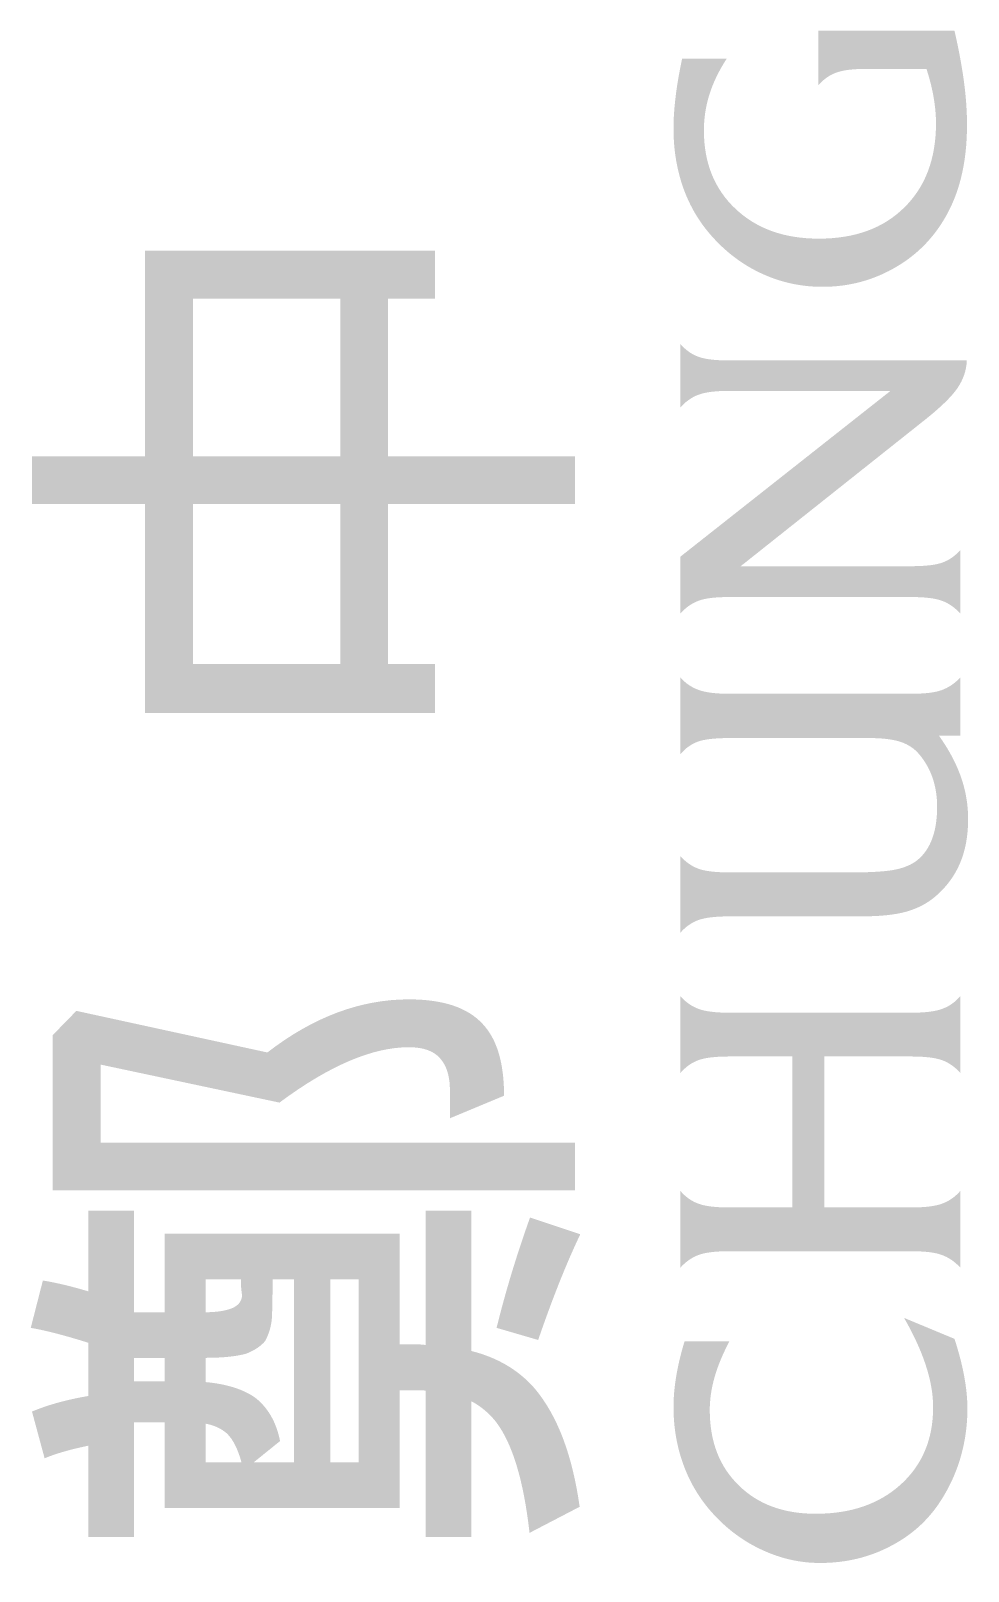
# Model space of a CAD drawing. Header units: millimetres. Extents: x 14385 to 129787, y 107826 to 186798.
# Drawn here: x 86811.72 to 86814.94, y 138773.65 to 138778.94 of the extents above; entities that cross this region are included whole.
import ezdxf

# ---------------------------------------------------------------- set-up
doc = ezdxf.new("R2010")
doc.units = ezdxf.units.MM
doc.header["$LTSCALE"] = 1000
doc.layers.add('TK', color=1, linetype='Continuous')

# ---------------------------------------------------------------- blocks, each defined once
blk = doc.blocks.new('fdas')
at = {"layer": 'TK'}
h = blk.add_hatch(color=1, dxfattribs=at)
edge = h.paths.add_edge_path()
edge.add_spline(control_points=[(1323.845, 1522.466), (1323.769, 1522.349), (1323.713, 1522.233), (1323.677, 1522.119), (1323.677, 1522.119), (1323.641, 1522.005), (1323.623, 1521.888), (1323.623, 1521.768), (1323.623, 1521.768), (1323.623, 1521.452), (1323.725, 1521.198), (1323.93, 1521.005), (1323.93, 1521.005), (1324.135, 1520.811), (1324.405, 1520.714), (1324.742, 1520.714), (1324.742, 1520.714), (1325.093, 1520.714), (1325.371, 1520.815), (1325.575, 1521.018), (1325.575, 1521.018), (1325.78, 1521.219), (1325.883, 1521.492), (1325.883, 1521.837), (1325.883, 1521.837), (1325.883, 1521.916), (1325.875, 1522.001), (1325.86, 1522.089), (1325.86, 1522.089), (1325.845, 1522.177), (1325.822, 1522.269), (1325.79, 1522.367), (1325.79, 1522.367), (1325.79, 1522.367), (1325.215, 1522.367), (1325.215, 1522.367), (1325.215, 1522.367), (1325.078, 1522.367), (1324.976, 1522.355), (1324.911, 1522.33), (1324.911, 1522.33), (1324.845, 1522.306), (1324.787, 1522.265), (1324.736, 1522.206), (1324.736, 1522.206), (1324.736, 1522.206), (1324.736, 1522.738), (1324.736, 1522.738), (1324.736, 1522.738), (1324.736, 1522.738), (1326.063, 1522.738), (1326.063, 1522.738), (1326.063, 1522.738), (1326.104, 1522.561), (1326.134, 1522.398), (1326.155, 1522.246), (1326.155, 1522.246), (1326.175, 1522.095), (1326.185, 1521.955), (1326.185, 1521.825), (1326.185, 1521.825), (1326.185, 1521.635), (1326.166, 1521.464), (1326.128, 1521.311), (1326.128, 1521.311), (1326.091, 1521.16), (1326.034, 1521.021), (1325.959, 1520.897), (1325.959, 1520.897), (1325.837, 1520.694), (1325.671, 1520.534), (1325.461, 1520.419), (1325.461, 1520.419), (1325.252, 1520.303), (1325.023, 1520.245), (1324.777, 1520.245), (1324.777, 1520.245), (1324.574, 1520.245), (1324.382, 1520.286), (1324.201, 1520.367), (1324.201, 1520.367), (1324.02, 1520.448), (1323.858, 1520.565), (1323.716, 1520.72), (1323.716, 1520.72), (1323.587, 1520.86), (1323.49, 1521.02), (1323.425, 1521.2), (1323.425, 1521.2), (1323.36, 1521.38), (1323.327, 1521.575), (1323.327, 1521.787), (1323.327, 1521.787), (1323.327, 1521.882), (1323.334, 1521.985), (1323.348, 1522.099), (1323.348, 1522.099), (1323.361, 1522.212), (1323.383, 1522.334), (1323.411, 1522.466), (1323.411, 1522.466), (1323.411, 1522.466), (1323.845, 1522.466), (1323.845, 1522.466)], knot_values=[0, 0, 0, 0, 0.038462, 0.038462, 0.038462, 0.038462, 0.076923, 0.076923, 0.076923, 0.076923, 0.115385, 0.115385, 0.115385, 0.115385, 0.153846, 0.153846, 0.153846, 0.153846, 0.192308, 0.192308, 0.192308, 0.192308, 0.230769, 0.230769, 0.230769, 0.230769, 0.269231, 0.269231, 0.269231, 0.269231, 0.307692, 0.307692, 0.307692, 0.307692, 0.346154, 0.346154, 0.346154, 0.346154, 0.384615, 0.384615, 0.384615, 0.384615, 0.423077, 0.423077, 0.423077, 0.423077, 0.461538, 0.461538, 0.461538, 0.461538, 0.5, 0.5, 0.5, 0.5, 0.538462, 0.538462, 0.538462, 0.538462, 0.576923, 0.576923, 0.576923, 0.576923, 0.615385, 0.615385, 0.615385, 0.615385, 0.653846, 0.653846, 0.653846, 0.653846, 0.692308, 0.692308, 0.692308, 0.692308, 0.730769, 0.730769, 0.730769, 0.730769, 0.769231, 0.769231, 0.769231, 0.769231, 0.807692, 0.807692, 0.807692, 0.807692, 0.846154, 0.846154, 0.846154, 0.846154, 0.884615, 0.884615, 0.884615, 0.884615, 0.923077, 0.923077, 0.923077, 0.923077, 0.961538, 0.961538, 0.961538, 0.961538, 1, 1, 1, 1], degree=3, periodic=0)
edge = h.paths.add_edge_path()
edge.add_spline(control_points=[(1323.394, 1519.688), (1323.445, 1519.63), (1323.503, 1519.588), (1323.569, 1519.564), (1323.569, 1519.564), (1323.634, 1519.54), (1323.736, 1519.528), (1323.873, 1519.528), (1323.873, 1519.528), (1323.873, 1519.528), (1326.183, 1519.528), (1326.183, 1519.528), (1326.183, 1519.528), (1326.18, 1519.432), (1326.149, 1519.342), (1326.09, 1519.256), (1326.09, 1519.256), (1326.031, 1519.171), (1325.919, 1519.063), (1325.755, 1518.934), (1325.755, 1518.934), (1325.755, 1518.934), (1323.981, 1517.525), (1323.981, 1517.525), (1323.981, 1517.525), (1323.981, 1517.525), (1325.636, 1517.525), (1325.636, 1517.525), (1325.636, 1517.525), (1325.779, 1517.525), (1325.883, 1517.537), (1325.947, 1517.561), (1325.947, 1517.561), (1326.011, 1517.584), (1326.069, 1517.625), (1326.12, 1517.682), (1326.12, 1517.682), (1326.12, 1517.682), (1326.12, 1517.064), (1326.12, 1517.064), (1326.12, 1517.064), (1326.068, 1517.122), (1326.009, 1517.163), (1325.942, 1517.188), (1325.942, 1517.188), (1325.876, 1517.213), (1325.774, 1517.225), (1325.636, 1517.225), (1325.636, 1517.225), (1325.636, 1517.225), (1323.873, 1517.225), (1323.873, 1517.225), (1323.873, 1517.225), (1323.736, 1517.225), (1323.634, 1517.213), (1323.569, 1517.188), (1323.569, 1517.188), (1323.503, 1517.163), (1323.445, 1517.122), (1323.394, 1517.064), (1323.394, 1517.064), (1323.394, 1517.064), (1323.394, 1517.618), (1323.394, 1517.618), (1323.394, 1517.618), (1323.394, 1517.618), (1325.44, 1519.232), (1325.44, 1519.232), (1325.44, 1519.232), (1325.44, 1519.232), (1323.873, 1519.232), (1323.873, 1519.232), (1323.873, 1519.232), (1323.736, 1519.232), (1323.634, 1519.219), (1323.569, 1519.194), (1323.569, 1519.194), (1323.503, 1519.169), (1323.445, 1519.128), (1323.394, 1519.071), (1323.394, 1519.071), (1323.394, 1519.071), (1323.394, 1519.688), (1323.394, 1519.688)], knot_values=[0, 0, 0, 0, 0.047619, 0.047619, 0.047619, 0.047619, 0.095238, 0.095238, 0.095238, 0.095238, 0.142857, 0.142857, 0.142857, 0.142857, 0.190476, 0.190476, 0.190476, 0.190476, 0.238095, 0.238095, 0.238095, 0.238095, 0.285714, 0.285714, 0.285714, 0.285714, 0.333333, 0.333333, 0.333333, 0.333333, 0.380952, 0.380952, 0.380952, 0.380952, 0.428571, 0.428571, 0.428571, 0.428571, 0.47619, 0.47619, 0.47619, 0.47619, 0.52381, 0.52381, 0.52381, 0.52381, 0.571429, 0.571429, 0.571429, 0.571429, 0.619048, 0.619048, 0.619048, 0.619048, 0.666667, 0.666667, 0.666667, 0.666667, 0.714286, 0.714286, 0.714286, 0.714286, 0.761905, 0.761905, 0.761905, 0.761905, 0.809524, 0.809524, 0.809524, 0.809524, 0.857143, 0.857143, 0.857143, 0.857143, 0.904762, 0.904762, 0.904762, 0.904762, 0.952381, 0.952381, 0.952381, 0.952381, 1, 1, 1, 1], degree=3, periodic=0)
edge = h.paths.add_edge_path(flags=16)
edge.add_spline(control_points=[(1318.648, 1520.058), (1318.648, 1520.08), (1318.648, 1520.104), (1318.648, 1520.131), (1318.648, 1520.131), (1318.674, 1520.131), (1318.696, 1520.131), (1318.715, 1520.131), (1318.715, 1520.131), (1318.715, 1520.131), (1320.081, 1520.131), (1320.081, 1520.131), (1320.081, 1520.131), (1320.081, 1520.131), (1320.081, 1518.596), (1320.081, 1518.596), (1320.081, 1518.596), (1320.081, 1518.596), (1318.648, 1518.596), (1318.648, 1518.596), (1318.648, 1518.596), (1318.648, 1518.596), (1318.648, 1520.058), (1318.648, 1520.058)], knot_values=[0, 0, 0, 0, 0.166667, 0.166667, 0.166667, 0.166667, 0.333333, 0.333333, 0.333333, 0.333333, 0.5, 0.5, 0.5, 0.5, 0.666667, 0.666667, 0.666667, 0.666667, 0.833333, 0.833333, 0.833333, 0.833333, 1, 1, 1, 1], degree=3, periodic=0)
edge = h.paths.add_edge_path(flags=16)
edge.add_spline(control_points=[(1318.648, 1518.13), (1318.648, 1518.13), (1320.081, 1518.13), (1320.081, 1518.13), (1320.081, 1518.13), (1320.081, 1518.13), (1320.081, 1516.573), (1320.081, 1516.573), (1320.081, 1516.573), (1320.081, 1516.573), (1318.715, 1516.573), (1318.715, 1516.573), (1318.715, 1516.573), (1318.7, 1516.573), (1318.678, 1516.573), (1318.648, 1516.573), (1318.648, 1516.573), (1318.648, 1516.595), (1318.648, 1516.618), (1318.648, 1516.64), (1318.648, 1516.64), (1318.648, 1516.64), (1318.648, 1518.13), (1318.648, 1518.13)], knot_values=[0, 0, 0, 0, 0.166667, 0.166667, 0.166667, 0.166667, 0.333333, 0.333333, 0.333333, 0.333333, 0.5, 0.5, 0.5, 0.5, 0.666667, 0.666667, 0.666667, 0.666667, 0.833333, 0.833333, 0.833333, 0.833333, 1, 1, 1, 1], degree=3, periodic=0)
edge = h.paths.add_edge_path()
edge.add_spline(control_points=[(1321.003, 1520.597), (1321.003, 1520.597), (1318.344, 1520.597), (1318.344, 1520.597), (1318.344, 1520.597), (1318.284, 1520.597), (1318.23, 1520.597), (1318.181, 1520.597), (1318.181, 1520.597), (1318.181, 1520.548), (1318.181, 1520.493), (1318.181, 1520.428), (1318.181, 1520.428), (1318.181, 1520.428), (1318.181, 1518.596), (1318.181, 1518.596), (1318.181, 1518.596), (1318.181, 1518.596), (1317.08, 1518.596), (1317.08, 1518.596), (1317.08, 1518.596), (1317.08, 1518.596), (1317.08, 1518.13), (1317.08, 1518.13), (1317.08, 1518.13), (1317.08, 1518.13), (1318.181, 1518.13), (1318.181, 1518.13), (1318.181, 1518.13), (1318.181, 1518.13), (1318.181, 1516.263), (1318.181, 1516.263), (1318.181, 1516.263), (1318.181, 1516.192), (1318.181, 1516.136), (1318.181, 1516.095), (1318.181, 1516.095), (1318.241, 1516.095), (1318.295, 1516.095), (1318.344, 1516.095), (1318.344, 1516.095), (1318.344, 1516.095), (1321.003, 1516.095), (1321.003, 1516.095), (1321.003, 1516.095), (1321.003, 1516.095), (1321.003, 1516.573), (1321.003, 1516.573), (1321.003, 1516.573), (1321.003, 1516.573), (1320.547, 1516.573), (1320.547, 1516.573), (1320.547, 1516.573), (1320.547, 1516.573), (1320.547, 1518.13), (1320.547, 1518.13), (1320.547, 1518.13), (1320.547, 1518.13), (1322.368, 1518.13), (1322.368, 1518.13), (1322.368, 1518.13), (1322.368, 1518.13), (1322.368, 1518.596), (1322.368, 1518.596), (1322.368, 1518.596), (1322.368, 1518.596), (1320.547, 1518.596), (1320.547, 1518.596), (1320.547, 1518.596), (1320.547, 1518.596), (1320.547, 1520.131), (1320.547, 1520.131), (1320.547, 1520.131), (1320.547, 1520.131), (1321.003, 1520.131), (1321.003, 1520.131), (1321.003, 1520.131), (1321.003, 1520.131), (1321.003, 1520.597), (1321.003, 1520.597)], knot_values=[0, 0, 0, 0, 0.05, 0.05, 0.05, 0.05, 0.1, 0.1, 0.1, 0.1, 0.15, 0.15, 0.15, 0.15, 0.2, 0.2, 0.2, 0.2, 0.25, 0.25, 0.25, 0.25, 0.3, 0.3, 0.3, 0.3, 0.35, 0.35, 0.35, 0.35, 0.4, 0.4, 0.4, 0.4, 0.45, 0.45, 0.45, 0.45, 0.5, 0.5, 0.5, 0.5, 0.55, 0.55, 0.55, 0.55, 0.6, 0.6, 0.6, 0.6, 0.65, 0.65, 0.65, 0.65, 0.7, 0.7, 0.7, 0.7, 0.75, 0.75, 0.75, 0.75, 0.8, 0.8, 0.8, 0.8, 0.85, 0.85, 0.85, 0.85, 0.9, 0.9, 0.9, 0.9, 0.95, 0.95, 0.95, 0.95, 1, 1, 1, 1], degree=3, periodic=0)
h = blk.add_hatch(color=1, dxfattribs=at)
edge = h.paths.add_edge_path()
edge.add_spline(control_points=[(1326.12, 1515.876), (1326.12, 1515.876), (1325.911, 1515.876), (1325.911, 1515.876), (1325.911, 1515.876), (1326.007, 1515.742), (1326.078, 1515.608), (1326.126, 1515.474), (1326.126, 1515.474), (1326.173, 1515.339), (1326.196, 1515.202), (1326.196, 1515.062), (1326.196, 1515.062), (1326.196, 1514.902), (1326.17, 1514.76), (1326.118, 1514.636), (1326.118, 1514.636), (1326.066, 1514.512), (1325.987, 1514.405), (1325.882, 1514.314), (1325.882, 1514.314), (1325.8, 1514.243), (1325.704, 1514.193), (1325.595, 1514.162), (1325.595, 1514.162), (1325.485, 1514.131), (1325.339, 1514.116), (1325.154, 1514.116), (1325.154, 1514.116), (1325.154, 1514.116), (1323.873, 1514.116), (1323.873, 1514.116), (1323.873, 1514.116), (1323.736, 1514.116), (1323.634, 1514.104), (1323.569, 1514.08), (1323.569, 1514.08), (1323.503, 1514.056), (1323.445, 1514.015), (1323.394, 1513.957), (1323.394, 1513.957), (1323.394, 1513.957), (1323.394, 1514.703), (1323.394, 1514.703), (1323.394, 1514.703), (1323.445, 1514.645), (1323.503, 1514.604), (1323.569, 1514.58), (1323.569, 1514.58), (1323.634, 1514.556), (1323.736, 1514.544), (1323.873, 1514.544), (1323.873, 1514.544), (1323.873, 1514.544), (1325.07, 1514.544), (1325.07, 1514.544), (1325.07, 1514.544), (1325.257, 1514.544), (1325.396, 1514.553), (1325.486, 1514.571), (1325.486, 1514.571), (1325.576, 1514.59), (1325.648, 1514.62), (1325.702, 1514.664), (1325.702, 1514.664), (1325.766, 1514.716), (1325.814, 1514.786), (1325.846, 1514.872), (1325.846, 1514.872), (1325.878, 1514.959), (1325.894, 1515.064), (1325.894, 1515.185), (1325.894, 1515.185), (1325.894, 1515.285), (1325.879, 1515.377), (1325.85, 1515.464), (1325.85, 1515.464), (1325.82, 1515.55), (1325.777, 1515.626), (1325.721, 1515.692), (1325.721, 1515.692), (1325.674, 1515.749), (1325.613, 1515.79), (1325.538, 1515.815), (1325.538, 1515.815), (1325.462, 1515.84), (1325.36, 1515.852), (1325.231, 1515.852), (1325.231, 1515.852), (1325.231, 1515.852), (1323.873, 1515.852), (1323.873, 1515.852), (1323.873, 1515.852), (1323.73, 1515.852), (1323.627, 1515.84), (1323.563, 1515.817), (1323.563, 1515.817), (1323.5, 1515.793), (1323.443, 1515.753), (1323.394, 1515.695), (1323.394, 1515.695), (1323.394, 1515.695), (1323.394, 1516.443), (1323.394, 1516.443), (1323.394, 1516.443), (1323.443, 1516.385), (1323.503, 1516.345), (1323.573, 1516.32), (1323.573, 1516.32), (1323.642, 1516.295), (1323.742, 1516.283), (1323.873, 1516.283), (1323.873, 1516.283), (1323.873, 1516.283), (1325.636, 1516.283), (1325.636, 1516.283), (1325.636, 1516.283), (1325.774, 1516.283), (1325.876, 1516.295), (1325.942, 1516.32), (1325.942, 1516.32), (1326.008, 1516.345), (1326.068, 1516.385), (1326.12, 1516.443), (1326.12, 1516.443), (1326.12, 1516.443), (1326.12, 1515.876), (1326.12, 1515.876)], knot_values=[0, 0, 0, 0, 0.03125, 0.03125, 0.03125, 0.03125, 0.0625, 0.0625, 0.0625, 0.0625, 0.09375, 0.09375, 0.09375, 0.09375, 0.125, 0.125, 0.125, 0.125, 0.15625, 0.15625, 0.15625, 0.15625, 0.1875, 0.1875, 0.1875, 0.1875, 0.21875, 0.21875, 0.21875, 0.21875, 0.25, 0.25, 0.25, 0.25, 0.28125, 0.28125, 0.28125, 0.28125, 0.3125, 0.3125, 0.3125, 0.3125, 0.34375, 0.34375, 0.34375, 0.34375, 0.375, 0.375, 0.375, 0.375, 0.40625, 0.40625, 0.40625, 0.40625, 0.4375, 0.4375, 0.4375, 0.4375, 0.46875, 0.46875, 0.46875, 0.46875, 0.5, 0.5, 0.5, 0.5, 0.53125, 0.53125, 0.53125, 0.53125, 0.5625, 0.5625, 0.5625, 0.5625, 0.59375, 0.59375, 0.59375, 0.59375, 0.625, 0.625, 0.625, 0.625, 0.65625, 0.65625, 0.65625, 0.65625, 0.6875, 0.6875, 0.6875, 0.6875, 0.71875, 0.71875, 0.71875, 0.71875, 0.75, 0.75, 0.75, 0.75, 0.78125, 0.78125, 0.78125, 0.78125, 0.8125, 0.8125, 0.8125, 0.8125, 0.84375, 0.84375, 0.84375, 0.84375, 0.875, 0.875, 0.875, 0.875, 0.90625, 0.90625, 0.90625, 0.90625, 0.9375, 0.9375, 0.9375, 0.9375, 0.96875, 0.96875, 0.96875, 0.96875, 1, 1, 1, 1], degree=3, periodic=0)
edge = h.paths.add_edge_path()
edge.add_spline(control_points=[(1325.637, 1511.282), (1325.775, 1511.282), (1325.876, 1511.294), (1325.942, 1511.319), (1325.942, 1511.319), (1326.009, 1511.343), (1326.068, 1511.384), (1326.12, 1511.443), (1326.12, 1511.443), (1326.12, 1511.443), (1326.12, 1510.696), (1326.12, 1510.696), (1326.12, 1510.696), (1326.068, 1510.753), (1326.009, 1510.794), (1325.942, 1510.819), (1325.942, 1510.819), (1325.876, 1510.844), (1325.775, 1510.856), (1325.637, 1510.856), (1325.637, 1510.856), (1325.637, 1510.856), (1323.873, 1510.856), (1323.873, 1510.856), (1323.873, 1510.856), (1323.736, 1510.856), (1323.634, 1510.844), (1323.569, 1510.819), (1323.569, 1510.819), (1323.503, 1510.794), (1323.445, 1510.753), (1323.394, 1510.696), (1323.394, 1510.696), (1323.394, 1510.696), (1323.394, 1511.443), (1323.394, 1511.443), (1323.394, 1511.443), (1323.445, 1511.384), (1323.503, 1511.343), (1323.569, 1511.319), (1323.569, 1511.319), (1323.634, 1511.294), (1323.736, 1511.282), (1323.873, 1511.282), (1323.873, 1511.282), (1323.873, 1511.282), (1324.483, 1511.282), (1324.483, 1511.282), (1324.483, 1511.282), (1324.483, 1511.282), (1324.483, 1512.752), (1324.483, 1512.752), (1324.483, 1512.752), (1324.483, 1512.752), (1323.873, 1512.752), (1323.873, 1512.752), (1323.873, 1512.752), (1323.736, 1512.752), (1323.634, 1512.74), (1323.569, 1512.716), (1323.569, 1512.716), (1323.503, 1512.692), (1323.445, 1512.65), (1323.394, 1512.591), (1323.394, 1512.591), (1323.394, 1512.591), (1323.394, 1513.339), (1323.394, 1513.339), (1323.394, 1513.339), (1323.445, 1513.282), (1323.503, 1513.24), (1323.569, 1513.216), (1323.569, 1513.216), (1323.634, 1513.191), (1323.736, 1513.178), (1323.873, 1513.178), (1323.873, 1513.178), (1323.873, 1513.178), (1325.637, 1513.178), (1325.637, 1513.178), (1325.637, 1513.178), (1325.775, 1513.178), (1325.876, 1513.19), (1325.942, 1513.215), (1325.942, 1513.215), (1326.009, 1513.238), (1326.068, 1513.28), (1326.12, 1513.339), (1326.12, 1513.339), (1326.12, 1513.339), (1326.12, 1512.591), (1326.12, 1512.591), (1326.12, 1512.591), (1326.068, 1512.65), (1326.009, 1512.692), (1325.942, 1512.716), (1325.942, 1512.716), (1325.876, 1512.74), (1325.775, 1512.752), (1325.637, 1512.752), (1325.637, 1512.752), (1325.637, 1512.752), (1324.797, 1512.752), (1324.797, 1512.752), (1324.797, 1512.752), (1324.797, 1512.752), (1324.797, 1511.282), (1324.797, 1511.282), (1324.797, 1511.282), (1324.797, 1511.282), (1325.637, 1511.282), (1325.637, 1511.282)], knot_values=[0, 0, 0, 0, 0.035714, 0.035714, 0.035714, 0.035714, 0.071429, 0.071429, 0.071429, 0.071429, 0.107143, 0.107143, 0.107143, 0.107143, 0.142857, 0.142857, 0.142857, 0.142857, 0.178571, 0.178571, 0.178571, 0.178571, 0.214286, 0.214286, 0.214286, 0.214286, 0.25, 0.25, 0.25, 0.25, 0.285714, 0.285714, 0.285714, 0.285714, 0.321429, 0.321429, 0.321429, 0.321429, 0.357143, 0.357143, 0.357143, 0.357143, 0.392857, 0.392857, 0.392857, 0.392857, 0.428571, 0.428571, 0.428571, 0.428571, 0.464286, 0.464286, 0.464286, 0.464286, 0.5, 0.5, 0.5, 0.5, 0.535714, 0.535714, 0.535714, 0.535714, 0.571429, 0.571429, 0.571429, 0.571429, 0.607143, 0.607143, 0.607143, 0.607143, 0.642857, 0.642857, 0.642857, 0.642857, 0.678571, 0.678571, 0.678571, 0.678571, 0.714286, 0.714286, 0.714286, 0.714286, 0.75, 0.75, 0.75, 0.75, 0.785714, 0.785714, 0.785714, 0.785714, 0.821429, 0.821429, 0.821429, 0.821429, 0.857143, 0.857143, 0.857143, 0.857143, 0.892857, 0.892857, 0.892857, 0.892857, 0.928571, 0.928571, 0.928571, 0.928571, 0.964286, 0.964286, 0.964286, 0.964286, 1, 1, 1, 1], degree=3, periodic=0)
edge = h.paths.add_edge_path()
edge.add_spline(control_points=[(1325.572, 1510.207), (1325.572, 1510.207), (1326.063, 1510.003), (1326.063, 1510.003), (1326.063, 1510.003), (1326.105, 1509.875), (1326.136, 1509.755), (1326.157, 1509.642), (1326.157, 1509.642), (1326.178, 1509.53), (1326.189, 1509.422), (1326.189, 1509.321), (1326.189, 1509.321), (1326.189, 1509.169), (1326.169, 1509.02), (1326.13, 1508.876), (1326.13, 1508.876), (1326.091, 1508.733), (1326.033, 1508.597), (1325.955, 1508.468), (1325.955, 1508.468), (1325.834, 1508.264), (1325.667, 1508.105), (1325.454, 1507.992), (1325.454, 1507.992), (1325.243, 1507.878), (1325.009, 1507.821), (1324.754, 1507.821), (1324.754, 1507.821), (1324.563, 1507.821), (1324.377, 1507.862), (1324.196, 1507.945), (1324.196, 1507.945), (1324.016, 1508.027), (1323.855, 1508.144), (1323.716, 1508.296), (1323.716, 1508.296), (1323.589, 1508.434), (1323.492, 1508.592), (1323.426, 1508.771), (1323.426, 1508.771), (1323.36, 1508.949), (1323.327, 1509.138), (1323.327, 1509.34), (1323.327, 1509.34), (1323.327, 1509.435), (1323.336, 1509.536), (1323.354, 1509.641), (1323.354, 1509.641), (1323.371, 1509.747), (1323.398, 1509.859), (1323.435, 1509.98), (1323.435, 1509.98), (1323.435, 1509.98), (1323.872, 1509.98), (1323.872, 1509.98), (1323.872, 1509.98), (1323.807, 1509.856), (1323.758, 1509.741), (1323.727, 1509.63), (1323.727, 1509.63), (1323.695, 1509.52), (1323.68, 1509.413), (1323.68, 1509.308), (1323.68, 1509.308), (1323.68, 1509.004), (1323.774, 1508.759), (1323.963, 1508.576), (1323.963, 1508.576), (1324.151, 1508.391), (1324.401, 1508.3), (1324.712, 1508.3), (1324.712, 1508.3), (1325.054, 1508.3), (1325.33, 1508.395), (1325.54, 1508.585), (1325.54, 1508.585), (1325.75, 1508.776), (1325.855, 1509.026), (1325.855, 1509.336), (1325.855, 1509.336), (1325.855, 1509.463), (1325.832, 1509.598), (1325.785, 1509.741), (1325.785, 1509.741), (1325.739, 1509.884), (1325.668, 1510.04), (1325.572, 1510.207)], knot_values=[0, 0, 0, 0, 0.045455, 0.045455, 0.045455, 0.045455, 0.090909, 0.090909, 0.090909, 0.090909, 0.136364, 0.136364, 0.136364, 0.136364, 0.181818, 0.181818, 0.181818, 0.181818, 0.227273, 0.227273, 0.227273, 0.227273, 0.272727, 0.272727, 0.272727, 0.272727, 0.318182, 0.318182, 0.318182, 0.318182, 0.363636, 0.363636, 0.363636, 0.363636, 0.409091, 0.409091, 0.409091, 0.409091, 0.454545, 0.454545, 0.454545, 0.454545, 0.5, 0.5, 0.5, 0.5, 0.545455, 0.545455, 0.545455, 0.545455, 0.590909, 0.590909, 0.590909, 0.590909, 0.636364, 0.636364, 0.636364, 0.636364, 0.681818, 0.681818, 0.681818, 0.681818, 0.727273, 0.727273, 0.727273, 0.727273, 0.772727, 0.772727, 0.772727, 0.772727, 0.818182, 0.818182, 0.818182, 0.818182, 0.863636, 0.863636, 0.863636, 0.863636, 0.909091, 0.909091, 0.909091, 0.909091, 0.954545, 0.954545, 0.954545, 0.954545, 1, 1, 1, 1], degree=3, periodic=0)
edge = h.paths.add_edge_path()
edge.add_spline(control_points=[(1323.845, 1507.01), (1323.769, 1506.893), (1323.713, 1506.777), (1323.677, 1506.663), (1323.677, 1506.663), (1323.641, 1506.549), (1323.623, 1506.432), (1323.623, 1506.312), (1323.623, 1506.312), (1323.623, 1505.996), (1323.725, 1505.742), (1323.93, 1505.549), (1323.93, 1505.549), (1324.135, 1505.355), (1324.405, 1505.258), (1324.742, 1505.258), (1324.742, 1505.258), (1325.093, 1505.258), (1325.371, 1505.359), (1325.575, 1505.561), (1325.575, 1505.561), (1325.78, 1505.763), (1325.883, 1506.036), (1325.883, 1506.381), (1325.883, 1506.381), (1325.883, 1506.46), (1325.875, 1506.545), (1325.86, 1506.633), (1325.86, 1506.633), (1325.845, 1506.721), (1325.822, 1506.813), (1325.79, 1506.911), (1325.79, 1506.911), (1325.79, 1506.911), (1325.215, 1506.911), (1325.215, 1506.911), (1325.215, 1506.911), (1325.078, 1506.911), (1324.976, 1506.898), (1324.911, 1506.874), (1324.911, 1506.874), (1324.845, 1506.85), (1324.787, 1506.809), (1324.736, 1506.75), (1324.736, 1506.75), (1324.736, 1506.75), (1324.736, 1507.282), (1324.736, 1507.282), (1324.736, 1507.282), (1324.736, 1507.282), (1326.063, 1507.282), (1326.063, 1507.282), (1326.063, 1507.282), (1326.104, 1507.105), (1326.134, 1506.941), (1326.155, 1506.79), (1326.155, 1506.79), (1326.175, 1506.639), (1326.185, 1506.498), (1326.185, 1506.369), (1326.185, 1506.369), (1326.185, 1506.179), (1326.166, 1506.008), (1326.128, 1505.855), (1326.128, 1505.855), (1326.091, 1505.703), (1326.034, 1505.565), (1325.959, 1505.441), (1325.959, 1505.441), (1325.837, 1505.238), (1325.671, 1505.078), (1325.461, 1504.962), (1325.461, 1504.962), (1325.252, 1504.847), (1325.023, 1504.789), (1324.777, 1504.789), (1324.777, 1504.789), (1324.574, 1504.789), (1324.382, 1504.83), (1324.201, 1504.911), (1324.201, 1504.911), (1324.02, 1504.992), (1323.858, 1505.109), (1323.716, 1505.264), (1323.716, 1505.264), (1323.587, 1505.404), (1323.49, 1505.564), (1323.425, 1505.744), (1323.425, 1505.744), (1323.36, 1505.924), (1323.327, 1506.119), (1323.327, 1506.331), (1323.327, 1506.331), (1323.327, 1506.425), (1323.334, 1506.529), (1323.348, 1506.643), (1323.348, 1506.643), (1323.361, 1506.756), (1323.383, 1506.878), (1323.411, 1507.01), (1323.411, 1507.01), (1323.411, 1507.01), (1323.845, 1507.01), (1323.845, 1507.01)], knot_values=[0, 0, 0, 0, 0.038462, 0.038462, 0.038462, 0.038462, 0.076923, 0.076923, 0.076923, 0.076923, 0.115385, 0.115385, 0.115385, 0.115385, 0.153846, 0.153846, 0.153846, 0.153846, 0.192308, 0.192308, 0.192308, 0.192308, 0.230769, 0.230769, 0.230769, 0.230769, 0.269231, 0.269231, 0.269231, 0.269231, 0.307692, 0.307692, 0.307692, 0.307692, 0.346154, 0.346154, 0.346154, 0.346154, 0.384615, 0.384615, 0.384615, 0.384615, 0.423077, 0.423077, 0.423077, 0.423077, 0.461538, 0.461538, 0.461538, 0.461538, 0.5, 0.5, 0.5, 0.5, 0.538462, 0.538462, 0.538462, 0.538462, 0.576923, 0.576923, 0.576923, 0.576923, 0.615385, 0.615385, 0.615385, 0.615385, 0.653846, 0.653846, 0.653846, 0.653846, 0.692308, 0.692308, 0.692308, 0.692308, 0.730769, 0.730769, 0.730769, 0.730769, 0.769231, 0.769231, 0.769231, 0.769231, 0.807692, 0.807692, 0.807692, 0.807692, 0.846154, 0.846154, 0.846154, 0.846154, 0.884615, 0.884615, 0.884615, 0.884615, 0.923077, 0.923077, 0.923077, 0.923077, 0.961538, 0.961538, 0.961538, 0.961538, 1, 1, 1, 1], degree=3, periodic=0)
h = blk.add_hatch(color=1, dxfattribs=at)
edge = h.paths.add_edge_path()
edge.add_spline(control_points=[(1317.282, 1511.448), (1317.282, 1511.448), (1322.368, 1511.448), (1322.368, 1511.448), (1322.368, 1511.448), (1322.368, 1511.448), (1322.368, 1511.914), (1322.368, 1511.914), (1322.368, 1511.914), (1322.368, 1511.914), (1317.748, 1511.914), (1317.748, 1511.914), (1317.748, 1511.914), (1317.748, 1511.914), (1317.748, 1512.673), (1317.748, 1512.673), (1317.748, 1512.673), (1317.748, 1512.673), (1319.49, 1512.303), (1319.49, 1512.303), (1319.49, 1512.303), (1319.974, 1512.663), (1320.394, 1512.842), (1320.75, 1512.842), (1320.75, 1512.842), (1320.889, 1512.842), (1320.99, 1512.807), (1321.053, 1512.735), (1321.053, 1512.735), (1321.113, 1512.668), (1321.145, 1512.574), (1321.149, 1512.454), (1321.149, 1512.454), (1321.149, 1512.364), (1321.149, 1512.264), (1321.149, 1512.15), (1321.149, 1512.15), (1321.149, 1512.15), (1321.677, 1512.37), (1321.677, 1512.37), (1321.677, 1512.37), (1321.677, 1512.688), (1321.608, 1512.921), (1321.469, 1513.068), (1321.469, 1513.068), (1321.323, 1513.228), (1321.084, 1513.308), (1320.75, 1513.308), (1320.75, 1513.308), (1320.278, 1513.308), (1319.818, 1513.136), (1319.372, 1512.791), (1319.372, 1512.791), (1319.372, 1512.791), (1317.512, 1513.196), (1317.512, 1513.196), (1317.512, 1513.196), (1317.512, 1513.196), (1317.282, 1512.96), (1317.282, 1512.96), (1317.282, 1512.96), (1317.282, 1512.96), (1317.282, 1511.914), (1317.282, 1511.914), (1317.282, 1511.914), (1317.282, 1511.914), (1317.282, 1511.678), (1317.282, 1511.678), (1317.282, 1511.678), (1317.282, 1511.678), (1317.282, 1511.448), (1317.282, 1511.448)], knot_values=[0, 0, 0, 0, 0.055556, 0.055556, 0.055556, 0.055556, 0.111111, 0.111111, 0.111111, 0.111111, 0.166667, 0.166667, 0.166667, 0.166667, 0.222222, 0.222222, 0.222222, 0.222222, 0.277778, 0.277778, 0.277778, 0.277778, 0.333333, 0.333333, 0.333333, 0.333333, 0.388889, 0.388889, 0.388889, 0.388889, 0.444444, 0.444444, 0.444444, 0.444444, 0.5, 0.5, 0.5, 0.5, 0.555556, 0.555556, 0.555556, 0.555556, 0.611111, 0.611111, 0.611111, 0.611111, 0.666667, 0.666667, 0.666667, 0.666667, 0.722222, 0.722222, 0.722222, 0.722222, 0.777778, 0.777778, 0.777778, 0.777778, 0.833333, 0.833333, 0.833333, 0.833333, 0.888889, 0.888889, 0.888889, 0.888889, 0.944444, 0.944444, 0.944444, 0.944444, 1, 1, 1, 1], degree=3, periodic=0)
edge = h.paths.add_edge_path()
edge.add_spline(control_points=[(1322.009, 1509.992), (1322.148, 1510.397), (1322.285, 1510.74), (1322.419, 1511.021), (1322.419, 1511.021), (1322.419, 1511.021), (1321.93, 1511.184), (1321.93, 1511.184), (1321.93, 1511.184), (1321.803, 1510.831), (1321.694, 1510.473), (1321.604, 1510.11), (1321.604, 1510.11), (1321.604, 1510.11), (1322.009, 1509.992), (1322.009, 1509.992)], knot_values=[0, 0, 0, 0, 0.25, 0.25, 0.25, 0.25, 0.5, 0.5, 0.5, 0.5, 0.75, 0.75, 0.75, 0.75, 1, 1, 1, 1], degree=3, periodic=0)
edge = h.paths.add_edge_path(flags=16)
edge.add_spline(control_points=[(1319.985, 1510.583), (1319.985, 1510.583), (1320.26, 1510.583), (1320.26, 1510.583), (1320.26, 1510.583), (1320.26, 1510.583), (1320.26, 1508.8), (1320.26, 1508.8), (1320.26, 1508.8), (1320.26, 1508.8), (1319.985, 1508.8), (1319.985, 1508.8), (1319.985, 1508.8), (1319.985, 1508.8), (1319.985, 1510.583), (1319.985, 1510.583)], knot_values=[0, 0, 0, 0, 0.25, 0.25, 0.25, 0.25, 0.5, 0.5, 0.5, 0.5, 0.75, 0.75, 0.75, 0.75, 1, 1, 1, 1], degree=3, periodic=0)
edge = h.paths.add_edge_path()
edge.add_spline(control_points=[(1318.372, 1508.356), (1318.372, 1508.356), (1320.66, 1508.356), (1320.66, 1508.356), (1320.66, 1508.356), (1320.66, 1508.356), (1320.66, 1508.576), (1320.66, 1508.576), (1320.66, 1508.576), (1320.66, 1508.576), (1320.66, 1508.8), (1320.66, 1508.8), (1320.66, 1508.8), (1320.66, 1508.8), (1320.66, 1509.503), (1320.66, 1509.503), (1320.66, 1509.503), (1320.66, 1509.503), (1320.862, 1509.503), (1320.862, 1509.503), (1320.862, 1509.503), (1320.877, 1509.503), (1320.894, 1509.502), (1320.913, 1509.498), (1320.913, 1509.498), (1320.913, 1509.498), (1320.913, 1508.075), (1320.913, 1508.075), (1320.913, 1508.075), (1320.913, 1508.075), (1321.357, 1508.075), (1321.357, 1508.075), (1321.357, 1508.075), (1321.357, 1508.075), (1321.357, 1509.396), (1321.357, 1509.396), (1321.357, 1509.396), (1321.45, 1509.348), (1321.53, 1509.28), (1321.599, 1509.194), (1321.599, 1509.194), (1321.76, 1508.981), (1321.868, 1508.621), (1321.925, 1508.114), (1321.925, 1508.114), (1321.925, 1508.114), (1322.413, 1508.368), (1322.413, 1508.368), (1322.413, 1508.368), (1322.342, 1508.873), (1322.196, 1509.258), (1321.975, 1509.52), (1321.975, 1509.52), (1321.818, 1509.7), (1321.611, 1509.822), (1321.357, 1509.885), (1321.357, 1509.885), (1321.357, 1509.885), (1321.357, 1511.251), (1321.357, 1511.251), (1321.357, 1511.251), (1321.357, 1511.251), (1320.913, 1511.251), (1320.913, 1511.251), (1320.913, 1511.251), (1320.913, 1511.251), (1320.913, 1509.942), (1320.913, 1509.942), (1320.913, 1509.942), (1320.898, 1509.946), (1320.881, 1509.948), (1320.862, 1509.948), (1320.862, 1509.948), (1320.862, 1509.948), (1320.66, 1509.948), (1320.66, 1509.948), (1320.66, 1509.948), (1320.66, 1509.948), (1320.66, 1510.583), (1320.66, 1510.583), (1320.66, 1510.583), (1320.66, 1510.583), (1320.66, 1510.801), (1320.66, 1510.801), (1320.66, 1510.801), (1320.66, 1510.801), (1320.66, 1511.027), (1320.66, 1511.027), (1320.66, 1511.027), (1320.66, 1511.027), (1318.372, 1511.027), (1318.372, 1511.027), (1318.372, 1511.027), (1318.372, 1511.027), (1318.372, 1510.801), (1318.372, 1510.801), (1318.372, 1510.801), (1318.372, 1510.801), (1318.372, 1510.583), (1318.372, 1510.583), (1318.372, 1510.583), (1318.372, 1510.583), (1318.372, 1510.262), (1318.372, 1510.262), (1318.372, 1510.262), (1318.372, 1510.262), (1318.074, 1510.262), (1318.074, 1510.262), (1318.074, 1510.262), (1318.074, 1510.262), (1318.074, 1511.251), (1318.074, 1511.251), (1318.074, 1511.251), (1318.074, 1511.251), (1317.63, 1511.251), (1317.63, 1511.251), (1317.63, 1511.251), (1317.63, 1511.251), (1317.63, 1510.465), (1317.63, 1510.465), (1317.63, 1510.465), (1317.469, 1510.513), (1317.321, 1510.549), (1317.186, 1510.571), (1317.186, 1510.571), (1317.186, 1510.571), (1317.068, 1510.11), (1317.068, 1510.11), (1317.068, 1510.11), (1317.217, 1510.084), (1317.406, 1510.035), (1317.63, 1509.964), (1317.63, 1509.964), (1317.63, 1509.964), (1317.63, 1509.447), (1317.63, 1509.447), (1317.63, 1509.447), (1317.412, 1509.41), (1317.229, 1509.358), (1317.08, 1509.295), (1317.08, 1509.295), (1317.08, 1509.295), (1317.203, 1508.84), (1317.203, 1508.84), (1317.203, 1508.84), (1317.308, 1508.885), (1317.451, 1508.926), (1317.63, 1508.963), (1317.63, 1508.963), (1317.63, 1508.963), (1317.63, 1508.075), (1317.63, 1508.075), (1317.63, 1508.075), (1317.63, 1508.075), (1318.074, 1508.075), (1318.074, 1508.075), (1318.074, 1508.075), (1318.074, 1508.075), (1318.074, 1509.189), (1318.074, 1509.189), (1318.074, 1509.189), (1318.074, 1509.189), (1318.372, 1509.189), (1318.372, 1509.189), (1318.372, 1509.189), (1318.372, 1509.189), (1318.372, 1508.8), (1318.372, 1508.8), (1318.372, 1508.8), (1318.372, 1508.8), (1318.372, 1508.576), (1318.372, 1508.576), (1318.372, 1508.576), (1318.372, 1508.576), (1318.372, 1508.356), (1318.372, 1508.356)], knot_values=[0, 0, 0, 0, 0.022727, 0.022727, 0.022727, 0.022727, 0.045455, 0.045455, 0.045455, 0.045455, 0.068182, 0.068182, 0.068182, 0.068182, 0.090909, 0.090909, 0.090909, 0.090909, 0.113636, 0.113636, 0.113636, 0.113636, 0.136364, 0.136364, 0.136364, 0.136364, 0.159091, 0.159091, 0.159091, 0.159091, 0.181818, 0.181818, 0.181818, 0.181818, 0.204545, 0.204545, 0.204545, 0.204545, 0.227273, 0.227273, 0.227273, 0.227273, 0.25, 0.25, 0.25, 0.25, 0.272727, 0.272727, 0.272727, 0.272727, 0.295455, 0.295455, 0.295455, 0.295455, 0.318182, 0.318182, 0.318182, 0.318182, 0.340909, 0.340909, 0.340909, 0.340909, 0.363636, 0.363636, 0.363636, 0.363636, 0.386364, 0.386364, 0.386364, 0.386364, 0.409091, 0.409091, 0.409091, 0.409091, 0.431818, 0.431818, 0.431818, 0.431818, 0.454545, 0.454545, 0.454545, 0.454545, 0.477273, 0.477273, 0.477273, 0.477273, 0.5, 0.5, 0.5, 0.5, 0.522727, 0.522727, 0.522727, 0.522727, 0.545455, 0.545455, 0.545455, 0.545455, 0.568182, 0.568182, 0.568182, 0.568182, 0.590909, 0.590909, 0.590909, 0.590909, 0.613636, 0.613636, 0.613636, 0.613636, 0.636364, 0.636364, 0.636364, 0.636364, 0.659091, 0.659091, 0.659091, 0.659091, 0.681818, 0.681818, 0.681818, 0.681818, 0.704545, 0.704545, 0.704545, 0.704545, 0.727273, 0.727273, 0.727273, 0.727273, 0.75, 0.75, 0.75, 0.75, 0.772727, 0.772727, 0.772727, 0.772727, 0.795455, 0.795455, 0.795455, 0.795455, 0.818182, 0.818182, 0.818182, 0.818182, 0.840909, 0.840909, 0.840909, 0.840909, 0.863636, 0.863636, 0.863636, 0.863636, 0.886364, 0.886364, 0.886364, 0.886364, 0.909091, 0.909091, 0.909091, 0.909091, 0.931818, 0.931818, 0.931818, 0.931818, 0.954545, 0.954545, 0.954545, 0.954545, 0.977273, 0.977273, 0.977273, 0.977273, 1, 1, 1, 1], degree=3, periodic=0)
edge = h.paths.add_edge_path(flags=16)
edge.add_spline(control_points=[(1319.126, 1510.426), (1319.122, 1510.369), (1319.09, 1510.328), (1319.03, 1510.302), (1319.03, 1510.302), (1318.962, 1510.275), (1318.876, 1510.262), (1318.771, 1510.262), (1318.771, 1510.262), (1318.771, 1510.262), (1318.771, 1510.583), (1318.771, 1510.583), (1318.771, 1510.583), (1318.771, 1510.583), (1319.114, 1510.583), (1319.114, 1510.583), (1319.114, 1510.583), (1319.114, 1510.526), (1319.118, 1510.473), (1319.126, 1510.426)], knot_values=[0, 0, 0, 0, 0.2, 0.2, 0.2, 0.2, 0.4, 0.4, 0.4, 0.4, 0.6, 0.6, 0.6, 0.6, 0.8, 0.8, 0.8, 0.8, 1, 1, 1, 1], degree=3, periodic=0)
edge = h.paths.add_edge_path(flags=17)
edge.add_spline(control_points=[(1319.631, 1508.8), (1319.631, 1508.8), (1319.238, 1508.8), (1319.238, 1508.8), (1319.238, 1508.8), (1319.238, 1508.8), (1319.496, 1509.008), (1319.496, 1509.008), (1319.496, 1509.008), (1319.459, 1509.192), (1319.378, 1509.333), (1319.254, 1509.43), (1319.254, 1509.43), (1319.138, 1509.512), (1318.977, 1509.563), (1318.771, 1509.582), (1318.771, 1509.582), (1318.771, 1509.582), (1318.771, 1509.818), (1318.771, 1509.818), (1318.771, 1509.818), (1318.932, 1509.818), (1319.063, 1509.831), (1319.165, 1509.858), (1319.165, 1509.858), (1319.248, 1509.891), (1319.309, 1509.932), (1319.35, 1509.981), (1319.35, 1509.981), (1319.387, 1510.048), (1319.41, 1510.125), (1319.417, 1510.212), (1319.417, 1510.212), (1319.421, 1510.335), (1319.423, 1510.459), (1319.423, 1510.583), (1319.423, 1510.583), (1319.423, 1510.583), (1319.631, 1510.583), (1319.631, 1510.583), (1319.631, 1510.583), (1319.631, 1510.583), (1319.631, 1508.8), (1319.631, 1508.8)], knot_values=[0, 0, 0, 0, 0.090909, 0.090909, 0.090909, 0.090909, 0.181818, 0.181818, 0.181818, 0.181818, 0.272727, 0.272727, 0.272727, 0.272727, 0.363636, 0.363636, 0.363636, 0.363636, 0.454545, 0.454545, 0.454545, 0.454545, 0.545455, 0.545455, 0.545455, 0.545455, 0.636364, 0.636364, 0.636364, 0.636364, 0.727273, 0.727273, 0.727273, 0.727273, 0.818182, 0.818182, 0.818182, 0.818182, 0.909091, 0.909091, 0.909091, 0.909091, 1, 1, 1, 1], degree=3, periodic=0)
edge = h.paths.add_edge_path(flags=16)
edge.add_spline(control_points=[(1319.12, 1508.8), (1319.12, 1508.8), (1318.771, 1508.8), (1318.771, 1508.8), (1318.771, 1508.8), (1318.771, 1508.8), (1318.771, 1509.177), (1318.771, 1509.177), (1318.771, 1509.177), (1318.853, 1509.162), (1318.923, 1509.13), (1318.979, 1509.081), (1318.979, 1509.081), (1319.039, 1509.022), (1319.086, 1508.928), (1319.12, 1508.8)], knot_values=[0, 0, 0, 0, 0.25, 0.25, 0.25, 0.25, 0.5, 0.5, 0.5, 0.5, 0.75, 0.75, 0.75, 0.75, 1, 1, 1, 1], degree=3, periodic=0)
edge = h.paths.add_edge_path(flags=16)
edge.add_spline(control_points=[(1318.074, 1509.588), (1318.074, 1509.588), (1318.074, 1509.818), (1318.074, 1509.818), (1318.074, 1509.818), (1318.074, 1509.818), (1318.372, 1509.818), (1318.372, 1509.818), (1318.372, 1509.818), (1318.372, 1509.818), (1318.372, 1509.588), (1318.372, 1509.588), (1318.372, 1509.588), (1318.372, 1509.588), (1318.074, 1509.588), (1318.074, 1509.588)], knot_values=[0, 0, 0, 0, 0.25, 0.25, 0.25, 0.25, 0.5, 0.5, 0.5, 0.5, 0.75, 0.75, 0.75, 0.75, 1, 1, 1, 1], degree=3, periodic=0)
blk = doc.blocks.new('FSAFDSAFSAD')
at = {"layer": 'TK'}
blk.add_blockref('fdas', (-1539.018, 92.212), dxfattribs=at)

msp = doc.modelspace()

# ---------------------------------------------------------------- block references
at = {"layer": 'TK', "xscale": 0.3532380151445977, "yscale": 0.3532380151445977, "zscale": 0.3532380151445977}
msp.add_blockref('FSAFDSAFSAD', (86890.1207, 138208.4815), dxfattribs=at)

doc.saveas('drawing.dxf')
